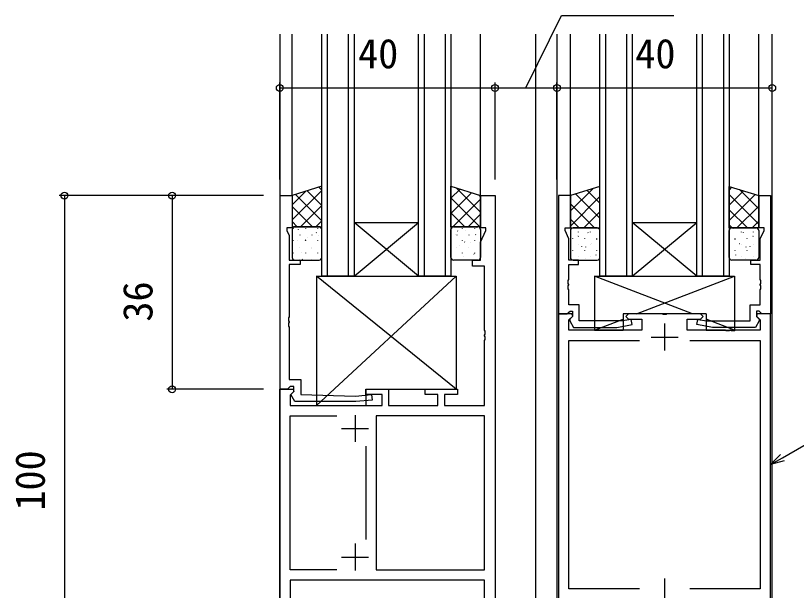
# Model space of a CAD drawing. Units: millimetres, scale not verified. Extents: x -437 to 438, y -681 to 679.
# Drawn here: x -75.8 to 69.3, y 177.3 to 284.1 of the extents above; entities that cross this region are included whole.
import ezdxf
from ezdxf.enums import TextEntityAlignment as Align

# ---------------------------------------------------------------- set-up
doc = ezdxf.new("R2010")
doc.units = ezdxf.units.MM
doc.header["$LTSCALE"] = 4
for name, color, linetype in [('0-2_YKK_11', 7, 'Continuous'), ('0-3_YKK_12', 2, 'Continuous'), ('0-4_YKK_13', 4, 'Continuous'), ('0-6_YKK_D', 6, 'Continuous')]:
    doc.layers.add(name, color=color, linetype=linetype)
doc.styles.add('ＭＳ ゴシック', font='')
doc.styles.get('ＭＳ ゴシック').set_extended_font_data('MS Gothic')

msp = doc.modelspace()

# ---------------------------------------------------------------- linework, layer by layer
at = {"layer": '0-2_YKK_11'}
for p, q in [((44.8, 226.886), (44.8, 221.886)), ((42.3, 224.386), (47.3, 224.386)), ((-12.7, 209.886), (-12.7, 204.886)), ((-15.2, 207.386), (-10.2, 207.386)), ((-10.7, 204.113), (-10.7, 186.759)), ((-12.7, 185.986), (-12.7, 180.986)), ((-15.2, 183.486), (-10.2, 183.486)), ((44.8, 179.486), (44.8, 174.486))]:
    msp.add_line(p, q, dxfattribs=at)
for points in [[(-26.6, 214.686), (-26.6, 250.686), (-24.4, 250.686), (-24.4, 244.686), (-25.4, 244.686), (-25.4, 244.186), (-24.97, 243.264), (-24.97, 238.686), (-22.9, 238.686), (-22.9, 237.886), (-24.97, 237.886), (-24.97, 228.144), (-25.09, 227.961), (-25.09, 227.411), (-24.97, 227.228), (-24.97, 227.144), (-25.09, 226.961), (-25.09, 226.411), (-24.97, 226.228), (-24.97, 216.486), (-22.8, 216.486), (-22.8, 213.686), (-12.6, 213.386), (-9.65, 213.684), (-9.55, 212.689), (-12.55, 212.386), (-23.923, 212.386), (-24.674, 213.686), (-24.1, 214.26), (-24.1, 215.186), (-24.77, 215.186), (-24.97, 214.986), (-25.27, 214.686)], [(25.1, 250.686), (25.1, 228.686), (26.73, 228.686), (27.03, 228.986), (27.23, 229.186), (27.7, 229.186), (27.7, 228.236), (27.2, 227.736), (27.2, 227.398), (27.9, 226.186), (35.908, 226.186), (38.787, 226.694), (38.613, 227.678), (36.955, 227.386), (28.9, 227.386), (28.9, 230.386), (27.03, 230.386), (27.03, 233.178), (26.91, 233.361), (26.91, 233.911), (27.03, 234.094), (27.03, 234.178), (26.91, 234.361), (26.91, 234.911), (27.03, 235.094), (27.03, 237.886), (28.8, 237.886), (28.8, 238.686), (27.03, 238.686), (27.03, 242.621), (26.3, 244.186), (26.3, 244.686), (27.3, 244.686), (27.3, 250.686)], [(64.5, 250.686), (64.5, 228.686), (62.87, 228.686), (62.57, 228.986), (62.37, 229.186), (61.9, 229.186), (61.9, 228.236), (62.4, 227.736), (62.4, 227.398), (61.7, 226.186), (53.692, 226.186), (50.813, 226.694), (50.987, 227.678), (52.645, 227.386), (60.7, 227.386), (60.7, 230.386), (62.57, 230.386), (62.57, 233.178), (62.69, 233.361), (62.69, 233.911), (62.57, 234.094), (62.57, 234.178), (62.69, 234.361), (62.69, 234.911), (62.57, 235.094), (62.57, 237.886), (60.8, 237.886), (60.8, 238.686), (62.57, 238.686), (62.57, 242.621), (63.3, 244.186), (63.3, 244.686), (62.3, 244.686), (62.3, 250.686)], [(-8.77, 209.756), (-8.77, 181.116), (11.37, 181.116), (11.37, 209.756)]]:
    msp.add_lwpolyline(points, close=True, dxfattribs=at)
for points in [[(6.3, 213.686), (3.9, 213.686), (3.9, 211.686), (11.37, 211.686), (11.37, 223.728), (11.49, 223.911), (11.49, 224.461), (11.37, 224.644), (11.37, 224.728), (11.49, 224.911), (11.49, 225.461), (11.37, 225.644), (11.37, 237.586), (9.1, 237.586), (9.1, 238.686), (10.6, 238.686), (10.6, 242.042), (11.6, 244.186), (11.6, 244.686), (10.6, 244.686), (10.6, 250.686), (13.3, 250.686)], [(13.3, 250.686), (13.3, 150.686)], [(25.1, 228.686), (25.1, 172.686)], [(49, 227.686), (51.5, 227.686), (52, 228.186), (51.5, 228.686), (45.258, 228.686), (45.075, 228.566), (44.525, 228.566), (44.342, 228.686), (38.1, 228.686), (37.6, 228.186), (38.1, 227.686), (40.6, 227.686), (40.6, 225.686), (27.03, 225.686), (27.03, 227.592), (27.736, 228.298), (27.576, 228.686), (25.1, 228.686)], [(64.5, 172.686), (64.5, 228.686), (62.024, 228.686), (61.864, 228.298), (62.57, 227.592), (62.57, 225.686), (57.958, 225.686), (57.775, 225.566), (57.225, 225.566), (57.042, 225.686), (56.958, 225.686), (56.775, 225.566), (56.225, 225.566), (56.042, 225.686), (49, 225.686), (49, 227.686)], [(40.126, 177.616), (27.03, 177.616), (27.03, 223.756), (40.126, 223.756)], [(49.474, 223.756), (62.57, 223.756), (62.57, 177.616), (49.474, 177.616)], [(-26.7, 150.686), (-26.7, 214.686), (-24.224, 214.686), (-24.064, 214.298), (-24.77, 213.592), (-24.77, 211.686), (-7.7, 211.686), (-7.7, 213.686), (-10.7, 213.686), (-10.7, 214.686), (-6.5, 214.686), (-6.5, 211.686), (2.7, 211.686), (2.7, 213.686), (0.3, 213.686), (0.3, 214.686), (6.3, 214.686), (6.3, 213.686)], [(-16.113, 181.116), (-24.77, 181.116), (-24.77, 209.756), (-16.113, 209.756)], [(11.37, 163.786), (11.37, 179.186), (-24.77, 179.186), (-24.77, 163.786)]]:
    msp.add_lwpolyline(points, dxfattribs=at)
at = {"layer": '0-3_YKK_12'}
for p, q in [((-26.7, 280.686), (-26.7, 120.686)), ((-24.4, 250.686), (-24.4, 280.686)), ((-18.9, 235.686), (-18.9, 280.686)), ((-17.9, 280.686), (-17.9, 235.686)), ((-13.9, 235.686), (-13.9, 280.686)), ((-0.9, 235.686), (-0.9, 280.686)), ((0.1, 280.686), (0.1, 235.686)), ((4.1, 235.686), (4.1, 280.686)), ((10.6, 250.686), (10.6, 280.686)), ((20.8, 280.686), (20.8, 120.686)), ((24.8, 280.686), (24.8, 120.686)), ((27.3, 250.686), (27.3, 280.686)), ((32.8, 235.686), (32.8, 280.686)), ((33.8, 280.686), (33.8, 235.686)), ((37.8, 235.686), (37.8, 280.686)), ((50.8, 235.686), (50.8, 280.686)), ((51.8, 280.686), (51.8, 235.686)), ((55.8, 235.686), (55.8, 280.686)), ((62.3, 250.686), (62.3, 280.686)), ((64.8, 120.686), (64.8, 280.686)), ((-12.9, 245.686), (-0.9, 245.686)), ((-12.9, 235.686), (-0.9, 245.686)), ((-0.9, 235.686), (-12.9, 245.686)), ((38.8, 245.686), (50.8, 245.686)), ((38.8, 235.686), (50.8, 245.686)), ((50.8, 235.686), (38.8, 245.686)), ((-12.9, 235.686), (-0.9, 235.686)), ((38.8, 235.686), (50.8, 235.686)), ((56.8, 235.686), (50.8, 235.686))]:
    msp.add_line(p, q, dxfattribs=at)
for points in [[(-12.9, 280.686), (-12.9, 235.686), (-18.9, 235.686)], [(5.1, 280.686), (5.1, 235.686), (-0.9, 235.686)], [(38.8, 280.686), (38.8, 235.686), (32.8, 235.686)], [(56.8, 280.686), (56.8, 235.686), (50.8, 235.686)]]:
    msp.add_lwpolyline(points, dxfattribs=at)
at = {"layer": '0-4_YKK_13'}
for p, q in [((-24.4, 246.151), (-18.9, 251.651)), ((-24.4, 248.98), (-21.908, 251.472)), ((-21.62, 251.562), (-18.9, 248.842)), ((-19.47, 252.24), (-18.9, 251.67)), ((5.1, 250.195), (6.791, 251.887)), ((5.1, 247.367), (8.942, 251.209)), ((6.132, 252.094), (10.6, 247.626)), ((27.3, 247.823), (31.445, 251.967)), ((28.276, 250.988), (32.8, 246.463)), ((30.436, 251.655), (32.8, 249.292)), ((32.597, 252.323), (32.8, 252.12)), ((57.309, 252.229), (56.8, 251.72)), ((59.469, 251.561), (56.8, 248.892)), ((62.3, 248.223), (58.734, 251.788)), ((-23.771, 250.884), (-18.9, 246.014)), ((5.1, 250.298), (10.497, 244.901)), ((5.463, 244.901), (10.6, 250.038)), ((10.262, 250.793), (10.6, 250.455)), ((27.3, 250.651), (27.351, 250.702)), ((27.3, 244.994), (32.8, 250.494)), ((62.3, 245.394), (56.8, 250.894)), ((61.63, 250.893), (56.8, 246.063)), ((-24.4, 248.685), (-20.616, 244.901)), ((-22.821, 244.901), (-18.9, 248.823)), ((27.3, 249.135), (31.749, 244.686)), ((62.3, 248.735), (58.251, 244.686)), ((5.1, 247.469), (7.668, 244.901)), ((8.291, 244.901), (10.6, 247.21)), ((29.82, 244.686), (32.8, 247.666)), ((60.18, 244.686), (56.8, 248.066)), ((-24.4, 245.857), (-23.444, 244.901)), ((-19.993, 244.901), (-18.9, 245.994)), ((27.3, 246.306), (28.92, 244.686)), ((57.351, 244.686), (56.8, 245.237)), ((62.3, 245.906), (61.08, 244.686)), ((-24.4, 244.401), (-24.4, 239.186)), ((-24.219, 244.482), (-24.217, 244.475)), ((-24.185, 244.606), (-24.185, 244.569)), ((-19.4, 244.901), (-23.9, 244.901)), ((-23.302, 244.471), (-23.261, 244.408)), ((-21.942, 244.606), (-21.942, 244.569)), ((-19.925, 243.808), (-19.883, 243.745)), ((-19.7, 244.606), (-19.7, 244.569)), ((-18.9, 239.186), (-18.9, 244.401)), ((5.1, 239.186), (5.1, 244.401)), ((5.6, 244.901), (10.1, 244.901)), ((6.314, 244.12), (6.355, 244.057)), ((7.21, 244.606), (7.21, 244.569)), ((7.819, 244.262), (7.822, 244.255)), ((9.453, 244.606), (9.453, 244.569)), ((9.791, 244.712), (9.793, 244.704)), ((10.6, 244.401), (10.6, 239.186)), ((27.3, 244.186), (27.3, 239.186)), ((32.3, 244.686), (27.8, 244.686)), ((28.717, 243.953), (28.717, 243.916)), ((30.568, 243.796), (30.571, 243.789)), ((30.959, 243.953), (30.959, 243.916)), ((32.44, 244.528), (32.442, 244.521)), ((32.649, 244.686), (32.8, 244.837)), ((32.8, 239.186), (32.8, 244.186)), ((56.8, 239.186), (56.8, 244.186)), ((57.3, 244.686), (61.8, 244.686)), ((57.56, 244.528), (57.558, 244.521)), ((59.041, 243.953), (59.041, 243.916)), ((59.432, 243.796), (59.429, 243.789)), ((61.283, 243.953), (61.283, 243.916)), ((62.3, 244.186), (62.3, 239.186)), ((-24.185, 242.326), (-24.185, 242.289)), ((-23.491, 242.424), (-23.488, 242.417)), ((-22.974, 243.395), (-22.974, 243.357)), ((-21.967, 242.454), (-21.926, 242.391)), ((-21.942, 242.326), (-21.942, 242.289)), ((-21.519, 242.873), (-21.517, 242.866)), ((-20.731, 243.395), (-20.731, 243.357)), ((-19.7, 242.326), (-19.7, 242.289)), ((-19.56, 243.358), (-19.557, 243.351)), ((5.948, 243.53), (5.95, 243.523)), ((6.179, 243.395), (6.179, 243.357)), ((7.21, 242.326), (7.21, 242.289)), ((8.421, 243.395), (8.421, 243.357)), ((9.453, 242.326), (9.453, 242.289)), ((9.691, 243.457), (9.733, 243.394)), ((10.519, 242.654), (10.522, 242.647)), ((27.686, 242.742), (27.686, 242.705)), ((28.609, 243.311), (28.612, 243.304)), ((28.753, 243.165), (28.795, 243.102)), ((29.928, 242.742), (29.928, 242.705)), ((32.131, 242.501), (32.172, 242.439)), ((32.171, 242.742), (32.171, 242.705)), ((57.869, 242.501), (57.828, 242.439)), ((57.829, 242.742), (57.829, 242.705)), ((60.072, 242.742), (60.072, 242.705)), ((61.247, 243.165), (61.205, 243.102)), ((61.391, 243.311), (61.388, 243.304)), ((-22.974, 241.115), (-22.974, 241.077)), ((-20.731, 241.115), (-20.731, 241.077)), ((6.179, 241.115), (6.179, 241.077)), ((6.689, 241.438), (6.691, 241.431)), ((7.649, 242.103), (7.69, 242.041)), ((8.421, 241.115), (8.421, 241.077)), ((8.648, 241.922), (8.65, 241.915)), ((28.717, 241.673), (28.717, 241.636)), ((29.338, 241.254), (29.34, 241.247)), ((30.088, 241.148), (30.13, 241.085)), ((30.959, 241.673), (30.959, 241.636)), ((31.309, 241.703), (31.312, 241.696)), ((58.691, 241.703), (58.688, 241.696)), ((59.041, 241.673), (59.041, 241.636)), ((59.912, 241.148), (59.87, 241.085)), ((60.662, 241.254), (60.66, 241.247)), ((61.283, 241.673), (61.283, 241.636)), ((-24.185, 240.046), (-24.185, 240.009)), ((-22.662, 240.084), (-22.66, 240.077)), ((-21.942, 240.046), (-21.942, 240.009)), ((-20.791, 240.816), (-20.788, 240.809)), ((-19.7, 240.046), (-19.7, 240.009)), ((7.21, 240.046), (7.21, 240.009)), ((7.417, 239.38), (7.42, 239.373)), ((9.389, 239.83), (9.391, 239.823)), ((9.453, 240.046), (9.453, 240.009)), ((27.466, 240.522), (27.469, 240.515)), ((27.686, 240.462), (27.686, 240.425)), ((28.717, 239.393), (28.717, 239.356)), ((29.928, 240.462), (29.928, 240.425)), ((30.959, 239.393), (30.959, 239.356)), ((32.038, 239.646), (32.04, 239.639)), ((32.171, 240.462), (32.171, 240.425)), ((57.829, 240.462), (57.829, 240.425)), ((57.962, 239.646), (57.96, 239.639)), ((59.041, 239.393), (59.041, 239.356)), ((60.072, 240.462), (60.072, 240.425)), ((61.283, 239.393), (61.283, 239.356)), ((-23.9, 238.686), (-19.4, 238.686)), ((-22.974, 238.835), (-22.974, 238.797)), ((-22.521, 238.852), (-22.48, 238.789)), ((-20.731, 238.835), (-20.731, 238.797)), ((10.1, 238.686), (5.6, 238.686)), ((6.179, 238.835), (6.179, 238.797)), ((8.421, 238.835), (8.421, 238.797)), ((27.8, 238.686), (32.3, 238.686)), ((30.166, 238.914), (30.169, 238.907)), ((61.8, 238.686), (57.3, 238.686)), ((59.834, 238.914), (59.831, 238.907)), ((-19.9, 235.686), (-19.9, 211.686)), ((6.1, 235.686), (-19.9, 211.686)), ((6.1, 214.686), (-19.9, 235.686)), ((31.8, 235.685), (31.8, 225.686)), ((50, 228.686), (31.8, 235.685)), ((39.6, 228.686), (57.8, 235.685)), ((37.1, 228.686), (37.1, 225.686)), ((52.5, 228.686), (37.1, 228.686)), ((52.5, 228.686), (52.5, 225.686)), ((31.8, 225.686), (37.1, 227.724)), ((57.8, 225.686), (52.5, 227.724)), ((31.8, 225.686), (37.1, 225.686)), ((52.5, 225.686), (57.8, 225.686)), ((-10.7, 214.686), (-10.7, 211.686)), ((-10.7, 214.686), (6.1, 214.686)), ((-19.9, 211.686), (-10.7, 211.686))]:
    msp.add_line(p, q, dxfattribs=at)
for points in [[(-24.4, 250.686), (-24.4, 244.901), (-18.9, 244.901), (-18.9, 252.42)], [(10.6, 250.686), (10.6, 244.901), (5.1, 244.901), (5.1, 252.42)], [(27.3, 250.686), (27.3, 244.686), (32.8, 244.686), (32.8, 252.386)], [(62.3, 250.686), (62.3, 244.686), (56.8, 244.686), (56.8, 252.386)]]:
    msp.add_lwpolyline(points, close=True, dxfattribs=at)
for points in [[(-19.9, 235.686), (6.1, 235.686), (6.1, 214.686)], [(31.8, 235.685), (57.8, 235.685), (57.8, 225.686)]]:
    msp.add_lwpolyline(points, dxfattribs=at)
for centre, start, end in [((-23.9, 244.401), 90, 180), ((-19.4, 244.401), 0, 90), ((5.6, 244.401), 90, 180), ((10.1, 244.401), 0, 90), ((27.8, 244.186), 90, 180), ((32.3, 244.186), 0, 90), ((57.3, 244.186), 90, 180), ((61.8, 244.186), 0, 90), ((-23.9, 239.186), 180, 270), ((-19.4, 239.186), 270, 0), ((5.6, 239.186), 180, 270), ((10.1, 239.186), 270, 0), ((27.8, 239.186), 180, 270), ((32.3, 239.186), 270, 0), ((57.3, 239.186), 180, 270), ((61.8, 239.186), 270, 0)]:
    msp.add_arc(centre, 0.5, start, end, dxfattribs=at)
at = {"layer": '0-6_YKK_D'}
for p, q in [((-26.7, 253.686), (-26.7, 271.686)), ((13.3, 253.686), (13.3, 271.686)), ((13.3, 253.686), (13.3, 271.686)), ((24.8, 253.686), (24.8, 271.686)), ((24.8, 253.686), (24.8, 271.686)), ((64.8, 253.686), (64.8, 271.686)), ((-26.7, 270.686), (13.3, 270.686)), ((13.3, 270.686), (24.8, 270.686)), ((24.8, 270.686), (64.8, 270.686)), ((-29.7, 250.686), (-67.7, 250.686)), ((-66.7, 250.686), (-66.7, 150.686)), ((-29.7, 250.686), (-47.7, 250.686)), ((-46.7, 250.686), (-46.7, 214.686)), ((-29.7, 214.686), (-47.7, 214.686))]:
    msp.add_line(p, q, dxfattribs=at)
for points in [[(19.05, 270.686), (25.655, 284.138), (46.53, 284.138)], [(64.5, 200.686), (66.708, 201.961), (118.372, 231.789), (160.041, 231.789)], [(67.05, 201.369), (64.5, 200.686), (66.367, 202.553)]]:
    msp.add_lwpolyline(points, dxfattribs=at)
for centre in [(-26.7, 270.686), (13.3, 270.686), (13.3, 270.686), (24.8, 270.686), (24.8, 270.686), (64.8, 270.686), (-66.7, 250.686), (-46.7, 250.686), (-46.7, 214.686)]:
    msp.add_circle(centre, 0.637, dxfattribs=at)

# ---------------------------------------------------------------- texts
at = {"layer": '0-6_YKK_D', "style": 'ＭＳ ゴシック'}
for p in [(-12.155, 272.686), (39.345, 272.686)]:
    msp.add_text('40', height=5.499, dxfattribs=at).set_placement(p, align=Align.BOTTOM_LEFT)
for s, p in [('36', (-48.7, 227.253)), ('100', (-68.7, 192.121))]:
    msp.add_text(s, height=5.499, rotation=90, dxfattribs=at).set_placement(p, align=Align.BOTTOM_LEFT)

doc.saveas('drawing.dxf')
